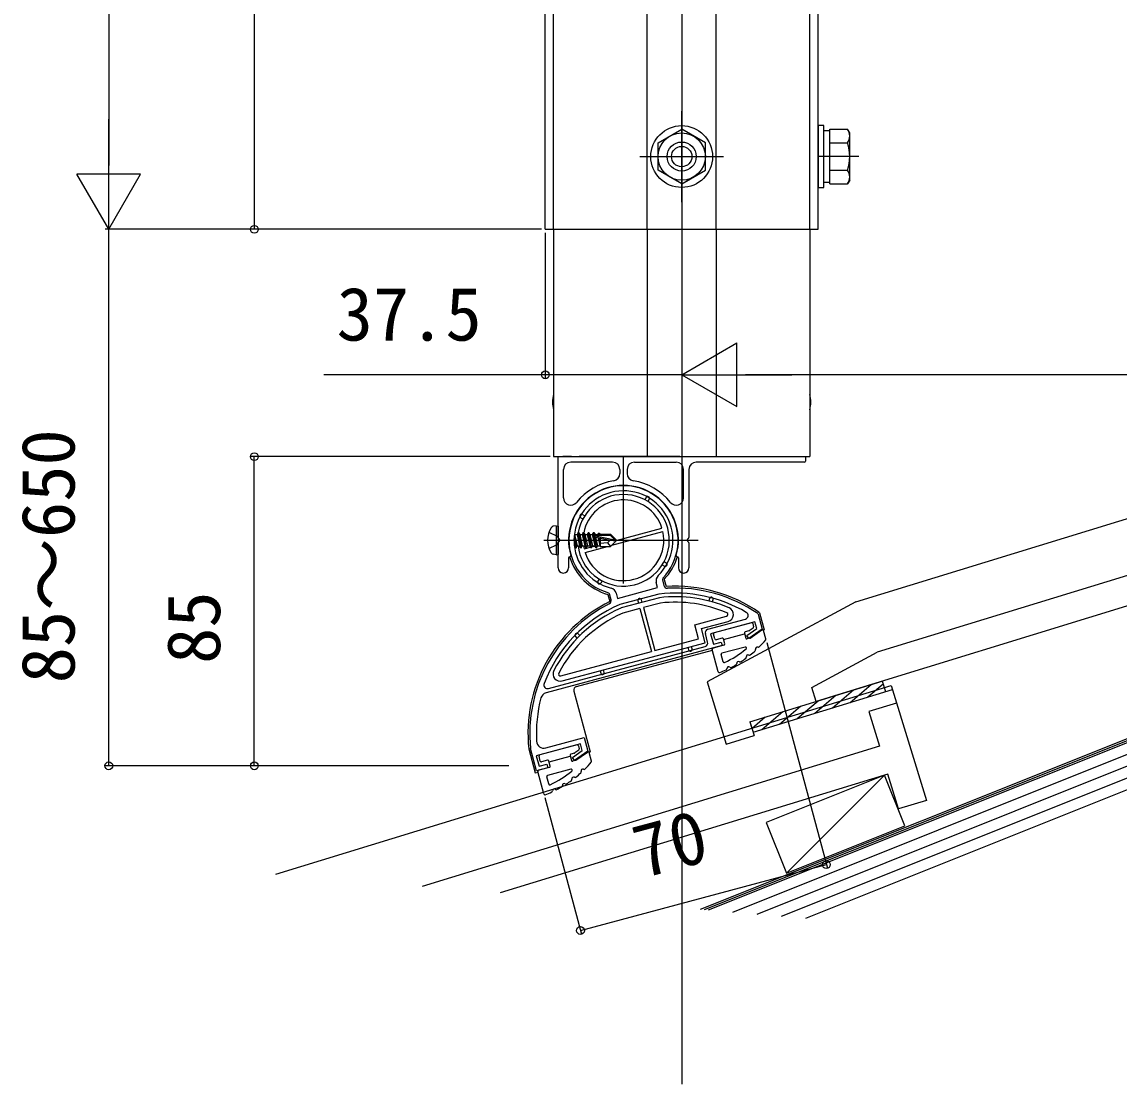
# Model space of a CAD drawing. Units: millimetres, scale not verified. Extents: x -875 to 875, y -1303 to 1296.
# Drawn here: x -160.4 to 141.2, y -99.1 to 192.9 of the extents above; entities that cross this region are included whole.
import ezdxf
from ezdxf.enums import TextEntityAlignment as Align

# ---------------------------------------------------------------- set-up
doc = ezdxf.new("R2010")
doc.units = ezdxf.units.MM
doc.header["$LTSCALE"] = 8
for name, color, linetype in [('0-2_YKK_11', 7, 'Continuous'), ('0-4_YKK_12', 2, 'Continuous'), ('0-5_YKK_13', 4, 'Continuous'), ('0-6_YKK_D', 6, 'Continuous'), ('0-8_YSS_K', 3, 'Continuous')]:
    doc.layers.add(name, color=color, linetype=linetype)
doc.styles.add('ＭＳ ゴシック', font='')
doc.styles.get('ＭＳ ゴシック').set_extended_font_data('MS Gothic')

msp = doc.modelspace()

# ---------------------------------------------------------------- linework, layer by layer
at = {"layer": '0-2_YKK_11'}
for p, q in [((3.008, 35.781), (3.379, 34.397)), ((28.215, 25.937), (38.524, 28.699)), ((28.129, 22.394), (27.508, 24.712)), ((32.124, 21.394), (-16.276, 8.425)), ((-15.651, 9.628), (27.422, 21.169))]:
    msp.add_line(p, q, dxfattribs=at)
for points in [[(15.806, 39.955), (15.683, 39.479), (16.101, 37.919)], [(3.379, 34.397), (14.391, 37.348), (14.02, 38.731)], [(1.612, 34.037), (1.194, 35.596), (0.85, 35.947)], [(14.726, 35.571), (14.683, 35.562), (4.018, 32.705), (3.977, 32.69)], [(41.909, 30.19), (42.029, 30.02), (43.12, 25.946), (39.477, 23.395), (38.903, 24.214), (41.625, 26.12), (41.134, 27.949), (28.964, 24.688), (29.74, 21.79), (31.865, 22.36), (32.124, 21.394)], [(-16.388, -6.72), (-5.825, -3.89), (-4.824, -7.625), (-8.424, -10.145), (-8.997, -9.326), (-6.32, -7.452), (-6.815, -5.604), (-18.986, -8.866), (-18.209, -11.763), (-16.084, -11.194), (-15.826, -12.16), (-18.917, -12.988), (-20.542, -6.921), (-20.551, -6.874)]]:
    msp.add_lwpolyline(points, dxfattribs=at)
for centre, radius, start, end in [((5.002, 50.361), 15, 316.07294, 253.92706), ((5.002, 50.361), 13.6, 314.57681, 255.42319), ((15.952, 39.249), 2, 134.57679, 195), ((1.076, 35.263), 2, 15, 75.42321), ((17.067, 38.178), 1, 194.99999, 273.03483), ((19.238, -2.765), 40, 55.4736, 93.03482), ((0.646, 33.778), 1, 296.96517, 15.00001), ((19.238, -2.765), 38.6, 59.59796, 96.71205), ((19.238, -2.765), 40, 116.96519, 185.89699), ((19.238, -2.765), 38.6, 113.28795, 159.18949), ((38.266, 29.665), 1, 285.00001, 59.59794), ((28.474, 24.971), 1, 105.00001, 194.99999), ((27.163, 22.135), 1, 285.00001, 14.99999), ((-15.909, 10.594), 1, 159.1895, 285.00003), ((19.238, -2.765), 38.2, 165.18259, 183.20446), ((-15.759, 6.493), 2, 105.00001, 165.18258), ((-16.906, -4.788), 2, 183.20447, 284.99999)]:
    msp.add_arc(centre, radius, start, end, dxfattribs=at)
at = {"layer": '0-4_YKK_12'}
for p, q in [((21.002, 956.861), (21.002, -99.139)), ((-16.498, 135.861), (-16.498, 355.861)), ((58.502, 135.861), (58.502, 355.861)), ((-14.198, 135.861), (-14.198, 308.861)), ((11.502, 135.861), (11.502, 308.861)), ((30.502, 135.861), (30.502, 308.861)), ((56.202, 135.861), (56.202, 308.861)), ((-16.498, 135.861), (58.502, 135.861)), ((-14.198, 135.861), (-14.198, 73.361)), ((11.502, 135.861), (11.502, 73.361)), ((30.502, 135.861), (30.502, 73.361)), ((56.202, 135.861), (56.202, 73.361)), ((-14.198, 73.361), (56.202, 73.361))]:
    msp.add_line(p, q, dxfattribs=at)
at = {"layer": '0-5_YKK_13'}
for p, q in [((21.002, 143.355), (21.002, 168.366)), ((61.702, 162.911), (60.102, 162.911)), ((60.102, 148.811), (60.102, 162.911)), ((61.702, 163.366), (66.622, 163.366)), ((61.702, 148.355), (61.702, 163.366)), ((67.202, 162.361), (66.622, 163.366)), ((61.702, 151.861), (61.702, 159.861)), ((67.202, 149.361), (67.202, 162.361)), ((61.702, 159.614), (66.622, 159.614)), ((9.502, 155.861), (32.502, 155.861)), ((69.702, 155.861), (58.502, 155.861)), ((61.702, 152.108), (66.622, 152.108)), ((60.102, 148.811), (61.702, 148.811)), ((61.702, 148.355), (66.622, 148.355)), ((67.202, 149.361), (66.622, 148.355)), ((-12.998, 51.103), (-12.998, 73.361)), ((-9.298, 73.361), (-11.698, 73.361)), ((20.502, 73.361), (-7.198, 73.361)), ((5.002, 38.476), (5.002, 73.361)), ((20.502, 73.361), (49.202, 73.361)), ((51.302, 73.361), (53.702, 73.361)), ((55.002, 73.361), (55.002, 72.161)), ((-11.498, 62.011), (-11.498, 69.861)), ((2.002, 71.861), (-9.498, 71.861)), ((4.002, 69.861), (4.002, 68.718)), ((6.002, 69.861), (6.002, 68.718)), ((8.002, 71.861), (19.502, 71.861)), ((21.502, 62.011), (21.502, 69.861)), ((23.002, 69.861), (23.002, 51.103)), ((54.702, 71.861), (25.002, 71.861)), ((11.219, 62.129), (10.864, 61.514)), ((12.085, 61.629), (11.731, 61.014)), ((-6.266, 57.444), (-5.651, 57.089)), ((-13.498, 54.361), (-14.3, 54.22)), ((-13.498, 54.361), (-13.498, 46.361)), ((-13.498, 54.361), (-12.998, 54.273)), ((-6.766, 56.578), (-6.151, 56.223)), ((-12.998, 54.273), (-12.998, 46.449)), ((-8.562, 51.347), (-8.048, 48.261)), ((-8.43, 51.911), (-7.765, 51.911)), ((-7.448, 52.461), (-7.765, 51.911)), ((-7.765, 51.911), (-7.065, 48.811)), ((-6.748, 48.261), (-7.448, 52.461)), ((-7.448, 52.461), (-7.348, 52.461)), ((-7.348, 52.461), (-6.648, 48.261)), ((-7.03, 51.911), (-6.365, 51.911)), ((-6.048, 52.461), (-6.365, 51.911)), ((-6.365, 51.911), (-5.665, 48.811)), ((-5.348, 48.261), (-6.048, 52.461)), ((-6.048, 52.461), (-5.948, 52.461)), ((-5.948, 52.461), (-5.248, 48.261)), ((-5.63, 51.911), (-4.965, 51.911)), ((-4.648, 52.461), (-4.965, 51.911)), ((-4.965, 51.911), (-4.265, 48.811)), ((-3.948, 48.261), (-4.648, 52.461)), ((-4.648, 52.461), (-4.548, 52.461)), ((-4.548, 52.461), (-3.848, 48.261)), ((-4.23, 51.911), (-3.565, 51.911)), ((-3.248, 52.461), (-3.565, 51.911)), ((-3.565, 51.911), (-2.865, 48.811)), ((-3.12, 51.693), (-3.248, 52.461)), ((-3.248, 52.461), (-3.148, 52.461)), ((-3.148, 52.461), (-3.029, 51.748)), ((-3.12, 51.693), (2.578, 50.511)), ((-2.548, 48.261), (-3.052, 51.287)), ((-2.949, 51.761), (1.328, 51.761)), ((-2.83, 51.911), (-2.165, 51.911)), ((-1.905, 52.361), (-2.165, 51.911)), ((-2.165, 51.911), (-2.13, 51.758)), ((-1.905, 52.361), (-1.69, 52.361)), ((-1.905, 52.361), (-1.806, 51.761)), ((-1.69, 52.361), (-1.517, 52.061)), ((-1.69, 52.361), (-1.573, 51.761)), ((-1.517, 52.061), (1.452, 52.061)), ((-1.398, 52.061), (-1.398, 51.761)), ((1.328, 51.761), (2.578, 50.511)), ((3.002, 50.511), (1.452, 52.061)), ((1.768, 48.977), (15.843, 52.748)), ((3.002, 50.343), (15.584, 53.714)), ((-16.898, 50.361), (4.002, 50.361)), ((-15.532, 50.361), (25.537, 50.361)), ((-12.998, 42.811), (-12.998, 49.62)), ((-8.148, 48.261), (-8.587, 50.898)), ((-8.545, 49.164), (-8.465, 48.811)), ((-8.509, 48.811), (-8.465, 48.811)), ((-8.148, 48.261), (-8.465, 48.811)), ((-8.148, 48.261), (-8.048, 48.261)), ((-8.048, 48.261), (-7.73, 48.811)), ((-7.73, 48.811), (-7.065, 48.811)), ((-6.748, 48.261), (-7.065, 48.811)), ((-6.748, 48.261), (-6.648, 48.261)), ((-6.648, 48.261), (-6.33, 48.811)), ((-6.33, 48.811), (-5.665, 48.811)), ((-5.838, 47.974), (-4.057, 48.451)), ((-5.348, 48.261), (-5.665, 48.811)), ((-5.579, 47.008), (0.59, 48.661)), ((-5.348, 48.261), (-5.248, 48.261)), ((-5.248, 48.261), (-4.93, 48.811)), ((-4.93, 48.811), (-4.265, 48.811)), ((-3.948, 48.261), (-4.265, 48.811)), ((-3.948, 48.261), (-3.848, 48.261)), ((-3.848, 48.261), (-3.53, 48.811)), ((-3.679, 48.552), (-2.845, 48.776)), ((-3.53, 48.811), (-2.865, 48.811)), ((-3.004, 51.271), (1.381, 50.361)), ((-2.947, 51.259), (-2.448, 48.261)), ((-2.548, 48.261), (-2.865, 48.811)), ((-2.67, 51.201), (-2.13, 48.811)), ((-2.548, 48.261), (-2.448, 48.261)), ((-2.448, 48.261), (-2.13, 48.811)), ((-2.13, 48.811), (-1.465, 48.811)), ((-1.972, 51.057), (-1.465, 48.811)), ((-1.68, 50.996), (-1.398, 49.278)), ((-1.398, 48.661), (-1.465, 48.811)), ((-1.414, 50.941), (-1.398, 50.857)), ((-1.398, 50.937), (-1.398, 48.661)), ((-1.398, 48.661), (1.452, 48.661)), ((0.649, 49.619), (1.452, 48.661)), ((1.381, 50.361), (3.002, 50.361)), ((1.381, 50.361), (3.002, 50.211)), ((3.002, 50.211), (1.452, 48.661)), ((2.578, 50.511), (3.002, 50.511)), ((3.002, 50.211), (3.002, 50.511)), ((23.002, 49.62), (23.002, 42.811)), ((-13.498, 46.361), (-14.3, 46.503)), ((-13.498, 46.361), (-12.998, 46.449)), ((-10.098, 45.504), (-10.098, 42.811)), ((20.102, 45.504), (20.102, 42.811)), ((15.656, 43.633), (16.271, 43.278)), ((16.156, 44.499), (16.771, 44.144)), ((-1.726, 39.708), (-2.081, 39.093)), ((16.166, 39.608), (16.689, 37.655)), ((-0.86, 39.208), (-1.215, 38.593)), ((0.711, 35.467), (1.234, 33.514)), ((14.872, 34.578), (4.347, 31.758)), ((8.945, 33.714), (9.126, 33.038)), ((10.092, 33.297), (9.911, 33.973)), ((28.667, 34.36), (28.485, 33.68)), ((29.451, 33.421), (29.633, 34.101)), ((9.515, 31.589), (4.843, 30.338)), ((9.515, 31.589), (12.672, 19.805)), ((15.152, 33.1), (10.481, 31.848)), ((10.481, 31.848), (13.638, 20.064)), ((42.436, 30.433), (43.694, 25.737)), ((26.418, 26.076), (33.745, 28.04)), ((40.168, 27.69), (29.93, 24.947)), ((40.536, 27.478), (40.78, 26.568)), ((-7.491, 24.671), (-6.994, 24.174)), ((30.08, 23.227), (29.717, 24.579)), ((32.508, 23.05), (38.304, 24.603)), ((38.252, 24.796), (38.615, 23.443)), ((39.471, 25.433), (38.464, 25.163)), ((40.662, 26.245), (39.565, 25.477)), ((39.859, 23.485), (43.071, 25.734)), ((43.516, 25.613), (43.694, 25.737)), ((44.158, 23.234), (43.533, 25.566)), ((-7.701, 23.467), (-8.198, 23.964)), ((13.638, 20.064), (25.616, 23.273)), ((23.867, 20.527), (23.686, 21.203)), ((32.607, 21.523), (29.613, 20.721)), ((32.089, 23.455), (30.447, 23.015)), ((32.819, 21.89), (32.457, 23.243)), ((39.764, 23.441), (38.982, 23.231)), ((-12.243, 13.129), (12.672, 19.805)), ((-7.929, 10.144), (29.452, 20.16)), ((22.72, 20.944), (22.901, 20.268)), ((31.049, 14.202), (29.4, 20.353)), ((32.383, 16.951), (31.85, 18.939)), ((38.455, 21.02), (32.062, 19.307)), ((-1.428, 14.474), (-1.247, 13.798)), ((-0.281, 14.057), (-0.462, 14.733)), ((-8.636, 8.919), (-4.164, -7.773)), ((-7.773, -5.894), (-18.012, -8.638)), ((-17.862, -10.357), (-18.224, -9.005)), ((-15.433, -10.535), (-9.637, -8.982)), ((-9.689, -8.789), (-9.327, -10.141)), ((-8.47, -8.151), (-9.477, -8.421)), ((-7.279, -7.34), (-8.376, -8.107)), ((-8.082, -10.099), (-4.87, -7.85)), ((-7.406, -6.106), (-7.162, -7.016)), ((-4.431, -7.96), (-4.164, -7.773)), ((-3.784, -10.35), (-4.408, -8.018)), ((-15.334, -12.061), (-18.329, -12.864)), ((-15.852, -10.129), (-17.494, -10.569)), ((-15.122, -11.694), (-15.485, -10.342)), ((-8.177, -10.143), (-8.959, -10.353)), ((-16.893, -19.382), (-18.541, -13.231)), ((-15.559, -16.633), (-16.091, -14.645)), ((-9.486, -12.565), (-15.879, -14.278))]:
    msp.add_line(p, q, dxfattribs=at)
for points in [[(21.002, 148.355), (14.502, 152.108), (14.502, 159.614), (21.002, 163.366)], [(21.002, 148.355), (27.502, 152.108), (27.502, 159.614), (21.002, 163.366)], [(-15.493, 52.619), (-13.26, 51.506), (-12.652, 50.361)], [(-8.495, 52.024), (-8.43, 51.911), (-7.73, 48.811)], [(-7.348, 52.461), (-7.03, 51.911), (-6.33, 48.811)], [(-5.948, 52.461), (-5.63, 51.911), (-4.93, 48.811)], [(-4.548, 52.461), (-4.23, 51.911), (-3.53, 48.811)], [(-3.148, 52.461), (-2.83, 51.911), (-2.796, 51.761)], [(-15.493, 48.103), (-13.26, 49.216), (-12.652, 50.361)], [(1.381, 50.361), (0.649, 49.619), (-1.398, 49.461)], [(25.616, 23.273), (24.58, 27.137), (33.356, 29.488)], [(-11.854, 11.68), (27.453, 22.213), (26.418, 26.076)], [(-21.042, -6.989), (-19.27, -13.601), (-18.497, -13.393)]]:
    msp.add_lwpolyline(points, dxfattribs=at)
msp.add_lwpolyline([(58.502, 164.361), (58.502, 147.361), (60.102, 147.361), (60.102, 164.361)], close=True, dxfattribs=at)
for radius in [8.5, 6.5, 4, 2.8]:
    msp.add_circle((21.002, 155.861), radius, dxfattribs=at)
for centre, radius, start, end in [((63.88, 161.49), 3.323, 325.61575, 34.38425), ((54.783, 155.861), 12.419, 342.41205, 17.58795), ((63.88, 150.232), 3.323, 325.61575, 34.38425), ((-6.798, 88.361), 7.7, 163.95383, 196.04617), ((48.802, 88.361), 7.7, 343.95375, 16.04625), ((-9.498, 69.861), 2, 90, 180), ((2.002, 69.861), 2, 0, 90), ((8.002, 69.861), 2, 90, 180), ((19.502, 69.861), 2, 0, 90), ((25.002, 69.861), 2, 90, 180), ((54.702, 72.161), 0.3, 270, 0), ((5.002, 50.361), 16.6, 99.2818, 141.22121), ((2.002, 68.718), 2, 279.2818, 0), ((8.002, 68.718), 2, 180, 260.7182), ((5.002, 50.361), 16.6, 38.77879, 80.7182), ((5.002, 50.361), 15.1, 343.95377, 196.04623), ((-9.498, 62.011), 2, 180, 321.22121), ((5.002, 50.361), 12.6, 187.06619, 170.40593), ((5.002, 50.361), 11.1, 17.58176, 169.44021), ((11.652, 61.879), 0.5, 60, 150), ((11.652, 61.879), 0.5, 330, 60), ((19.502, 62.011), 2, 218.77879, 0), ((-6.516, 57.011), 0.5, 60, 150), ((-6.516, 57.011), 0.5, 150, 240), ((-9.398, 50.361), 6.5, 147.94412, 212.05588), ((-14.144, 53.333), 0.9, 100, 147.94412), ((-2.949, 51.513), 0.248, 90, 257.19096), ((5.002, 50.361), 11.1, 285, 12.41824), ((-12.698, 51.103), 0.3, 180, 247.97569), ((-12.698, 49.62), 0.3, 112.02431, 180), ((-12.998, 50.361), 0.5, 292.02431, 67.97569), ((5.002, 50.361), 11.1, 188.02699, 192.41824), ((23.002, 50.361), 0.5, 112.02434, 247.97566), ((22.702, 51.103), 0.3, 292.02434, 0), ((22.702, 49.62), 0.3, 0, 67.97566), ((-14.144, 47.389), 0.9, 212.05588, 260), ((-9.798, 45.504), 0.3, 90, 180), ((5.002, 50.361), 15.5, 197.09809, 253.92705), ((-9.798, 46.104), 0.3, 270, 16.04623), ((5.002, 50.361), 11.1, 197.58176, 285), ((5.002, 50.361), 15.5, 316.07295, 342.90191), ((19.802, 46.104), 0.3, 163.95377, 270), ((19.802, 45.504), 0.3, 0, 90), ((-11.548, 42.811), 1.45, 180, 0), ((16.521, 43.711), 0.5, 240, 330), ((16.521, 43.711), 0.5, 330, 60), ((21.552, 42.811), 1.45, 180, 0), ((-1.648, 38.843), 0.5, 150, 240), ((-1.648, 38.843), 0.5, 240, 330), ((19.238, -2.765), 40.5, 55.05455, 93.60739), ((19.238, -2.765), 40.5, 116.39261, 185.98755), ((9.428, 33.844), 0.5, 15, 195), ((14.949, 34.288), 0.3, 96.60149, 105), ((19.238, -2.765), 37.6, 66.86118, 96.60149), ((19.238, -2.765), 36.1, 66.86118, 96.42703), ((29.15, 34.23), 0.5, 345.00007, 165.00007), ((19.238, -2.765), 37.6, 113.39851, 152.61126), ((19.238, -2.765), 36.1, 113.57297, 152.61126), ((4.425, 31.468), 0.3, 105, 113.39851), ((4.92, 30.048), 0.3, 105, 113.57297), ((15.23, 32.81), 0.3, 96.42703, 105), ((33.227, 29.971), 0.5, 285, 66.86118), ((33.227, 29.971), 2, 285, 66.86118), ((40.246, 27.4), 0.3, 15, 105), ((-7.845, 24.317), 0.5, 44.99993, 224.99993), ((30.007, 24.657), 0.3, 105, 195), ((38.542, 24.873), 0.3, 105, 195), ((39.393, 25.723), 0.3, 285, 305), ((40.49, 26.49), 0.3, 305, 15), ((43.243, 25.488), 0.3, 15, 125), ((30.37, 23.305), 0.3, 195, 285), ((32.167, 23.165), 0.3, 15, 105), ((32.529, 21.813), 0.3, 285, 15), ((38.904, 23.521), 0.3, 195, 285), ((39.687, 23.731), 0.3, 285, 305), ((20.121, 43.393), 31.5, 314.79233, 319.5627), ((43.868, 23.157), 0.3, 319.5627, 15), ((23.384, 20.398), 0.5, 195, 15), ((29.69, 20.431), 0.3, 105, 195), ((32.14, 19.017), 0.3, 105, 195), ((20.121, 43.393), 29.5, 295.45754, 309.0901), ((38.533, 20.73), 0.3, 309.0901, 105), ((38.476, 18.164), 0.3, 306.03724, 14.69227), ((39.25, 18.367), 0.5, 60.0931, 194.69227), ((39.649, 19.06), 0.3, 240.0931, 308.74813), ((20.121, 43.393), 31.5, 308.74813, 312.08145), ((41.031, 20.237), 0.3, 312.08145, 20.73648), ((41.779, 20.52), 0.5, 66.1373, 200.73648), ((42.103, 21.252), 0.3, 246.1373, 314.79233), ((32.672, 17.029), 0.3, 195, 295.45754), ((33.92, 15.077), 0.5, 48.68099, 183.28016), ((34.448, 15.678), 0.3, 228.68099, 297.33602), ((20.121, 43.393), 31.5, 297.33602, 300.24611), ((35.837, 16.441), 0.3, 300.24611, 8.90114), ((36.627, 16.565), 0.5, 54.30196, 188.90114), ((37.094, 17.214), 0.3, 234.30196, 302.95699), ((20.121, 43.393), 31.5, 302.95699, 306.03724), ((-12.372, 13.612), 2, 152.61126, 285), ((-12.372, 13.612), 0.5, 152.61126, 285), ((-0.764, 13.927), 0.5, 195, 15), ((31.338, 14.28), 0.3, 195, 291.07149), ((20.121, 43.393), 31.5, 291.07149, 294.62513), ((33.121, 15.031), 0.3, 294.62513, 3.28016), ((-7.67, 9.178), 1, 105, 195), ((-7.695, -6.184), 0.3, 15, 105), ((-17.934, -8.927), 0.3, 105, 195), ((-9.399, -8.711), 0.3, 105, 195), ((-8.548, -7.862), 0.3, 285, 305), ((-7.451, -7.094), 0.3, 305, 15), ((-4.698, -8.096), 0.3, 15, 125), ((-17.572, -10.28), 0.3, 195, 285), ((-15.774, -10.419), 0.3, 15, 105), ((-15.412, -11.771), 0.3, 285, 15), ((-9.037, -10.063), 0.3, 195, 285), ((-8.255, -9.854), 0.3, 285, 305), ((-27.82, 9.809), 31.5, 314.79233, 319.5627), ((-4.074, -10.428), 0.3, 319.5627, 15), ((-18.251, -13.153), 0.3, 105, 195), ((-15.802, -14.568), 0.3, 105, 195), ((-27.82, 9.809), 29.5, 295.45754, 309.0901), ((-9.409, -12.855), 0.3, 309.0901, 105), ((-8.691, -15.217), 0.5, 60.0931, 194.69227), ((-8.292, -14.524), 0.3, 240.0931, 308.74813), ((-27.82, 9.809), 31.5, 308.74813, 312.08145), ((-6.911, -13.347), 0.3, 312.08145, 20.73648), ((-6.162, -13.064), 0.5, 66.1373, 200.73648), ((-5.839, -12.332), 0.3, 246.1373, 314.79233), ((-15.269, -16.556), 0.3, 195, 295.45754), ((-14.021, -18.508), 0.5, 48.68099, 183.28016), ((-27.82, 9.809), 31.5, 297.33602, 300.24611), ((-12.104, -17.144), 0.3, 300.24611, 8.90114), ((-11.314, -17.02), 0.5, 54.30196, 188.90114), ((-10.847, -16.37), 0.3, 234.30196, 302.95699), ((-27.82, 9.809), 31.5, 302.95699, 306.03724), ((-9.465, -15.42), 0.3, 306.03724, 14.69227), ((-16.603, -19.305), 0.3, 195, 291.07149), ((-27.82, 9.809), 31.5, 291.07149, 294.62513), ((-14.82, -18.553), 0.3, 294.62513, 3.28016), ((-13.493, -17.907), 0.3, 228.68099, 297.33602)]:
    msp.add_arc(centre, radius, start, end, dxfattribs=at)
at = {"layer": '0-6_YKK_D'}
for p, q in [((-96.498, 355.861), (-96.498, 135.861)), ((-136.498, 342.361), (-136.498, 153.361)), ((-136.498, 135.861), (-136.498, 166.172)), ((-136.498, 135.861), (-145.248, 151.016)), ((-127.748, 151.016), (-145.248, 151.016)), ((-136.498, 135.861), (-127.748, 151.016)), ((-17.498, 135.861), (-137.498, 135.861)), ((-26.498, 135.861), (-137.498, 135.861)), ((-136.498, -11.639), (-136.498, 135.861)), ((-26.498, 135.861), (-97.498, 135.861)), ((-16.498, 134.861), (-16.498, 94.861)), ((21.002, 114.861), (21.002, 94.861)), ((21.002, 114.861), (21.002, 94.861)), ((21.002, 95.861), (36.158, 104.611)), ((36.158, 87.111), (36.158, 104.611)), ((21.002, 95.861), (36.158, 87.111)), ((21.002, 95.861), (51.313, 95.861)), ((603.502, 95.861), (38.502, 95.861)), ((-15.198, 73.361), (-97.498, 73.361)), ((-96.498, -11.639), (-96.498, 73.361)), ((44.416, 22.268), (61.043, -39.784)), ((-26.498, -11.639), (-137.498, -11.639)), ((-26.498, -11.639), (-97.498, -11.639)), ((-16.634, -20.348), (-6.572, -57.901)), ((-6.83, -56.935), (60.784, -38.818))]:
    msp.add_line(p, q, dxfattribs=at)
msp.add_lwpolyline([(21.002, 95.861), (-16.498, 95.861), (-77.388, 95.861)], dxfattribs=at)
for centre, radius in [((-96.498, 135.861), 1.062), ((-16.498, 95.861), 1.075), ((-96.498, 73.361), 1.075), ((-136.498, -11.639), 1.075), ((-96.498, -11.639), 1.075), ((60.784, -38.818), 1.075), ((-6.83, -56.935), 1.075)]:
    msp.add_circle(centre, radius, dxfattribs=at)
at = {"layer": '0-8_YSS_K'}
for p, q in [((654.09, 200.061), (26.083, -51.188)), ((654.276, 199.597), (27.197, -51.281)), ((651.545, 197.966), (28.311, -51.374)), ((652.659, 195.181), (34.996, -51.93)), ((653.774, 192.395), (41.682, -52.487)), ((654.888, 189.61), (48.367, -53.044)), ((656.002, 186.824), (55.052, -53.6)), ((68.891, 33.481), (357.14, 121.835)), ((353.887, 105.149), (74.708, 19.575)), ((356.231, 97.501), (57.93, 6.065)), ((68.891, 33.481), (28.01, 11.422)), ((56.758, 9.889), (74.708, 19.575)), ((-90.62, -41.47), (78.604, 10.4)), ((28.01, 11.422), (33.253, -5.683)), ((40.609, -2.382), (78.922, 9.362)), ((57.93, 6.065), (56.758, 9.889)), ((62.447, 4.312), (68.26, 9.231)), ((67.301, 5.8), (73.115, 10.719)), ((72.156, 7.288), (76.372, 10.856)), ((78.604, 10.4), (88.275, -21.151)), ((52.738, 1.336), (58.552, 6.256)), ((57.593, 2.824), (63.406, 7.744)), ((43.03, -1.64), (48.843, 3.28)), ((47.884, -0.152), (53.698, 4.768)), ((39.73, 0.486), (40.609, -2.382)), ((39.73, 0.486), (40.902, -3.338)), ((40.289, -1.339), (43.989, 1.792)), ((33.253, -5.683), (40.902, -3.338)), ((75.351, -6.286), (-50.37, -44.822)), ((77.695, -13.934), (-28.904, -46.609)), ((76.739, -14.228), (49.815, -41.155)), ((80.626, -23.495), (77.695, -13.934)), ((88.275, -21.151), (80.626, -23.495))]:
    msp.add_line(p, q, dxfattribs=at)
for points in [[(39.73, 0.486), (76.131, 11.644), (77.01, 8.776)], [(80.069, 5.62), (72.42, 3.275), (75.351, -6.286)]]:
    msp.add_lwpolyline(points, dxfattribs=at)
msp.add_lwpolyline([(82.31, -28.154), (76.739, -14.228), (44.243, -27.228), (49.815, -41.155)], close=True, dxfattribs=at)

# ---------------------------------------------------------------- texts
at = {"layer": '0-6_YKK_D', "style": 'ＭＳ ゴシック'}
msp.add_text('37.5', height=14.66, dxfattribs=at).set_placement((-73.866, 100.861), align=Align.BOTTOM_LEFT)
for s, rotation, p in [('85～650', 90, (-141.498, 11.031)), ('85', 90, (-101.498, 16.372)), ('70', 15, (11.194, -46.929))]:
    msp.add_text(s, height=14.66, rotation=rotation, dxfattribs=at).set_placement(p, align=Align.BOTTOM_LEFT)

doc.saveas('drawing.dxf')
